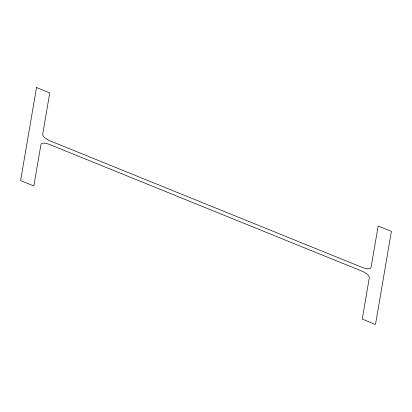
<?xml version="1.0" encoding="UTF-8"?>
<svg xmlns="http://www.w3.org/2000/svg" width="412" height="412" viewBox="0 0 412 412"><rect width="100%" height="100%" fill="white"/><g stroke="black" fill="none" stroke-linecap="round" stroke-linejoin="round"><path stroke-width="0.62" d="M36.514 87.519L20.6 180.6L33.851 185.972L40.927 144.602A8.451 3.327 24.4 0 1 49.296 144.385L362.091 271.199A8.451 3.327 24.4 0 1 369.307 277.734L362.236 319.109L375.487 324.481L391.4 231.4L378.149 226.028L371.073 267.398A8.451 3.327 24.4 0 1 362.704 267.615L49.909 140.801A8.451 3.327 24.4 0 1 42.694 134.266L49.764 92.891L36.514 87.519"/></g></svg>
